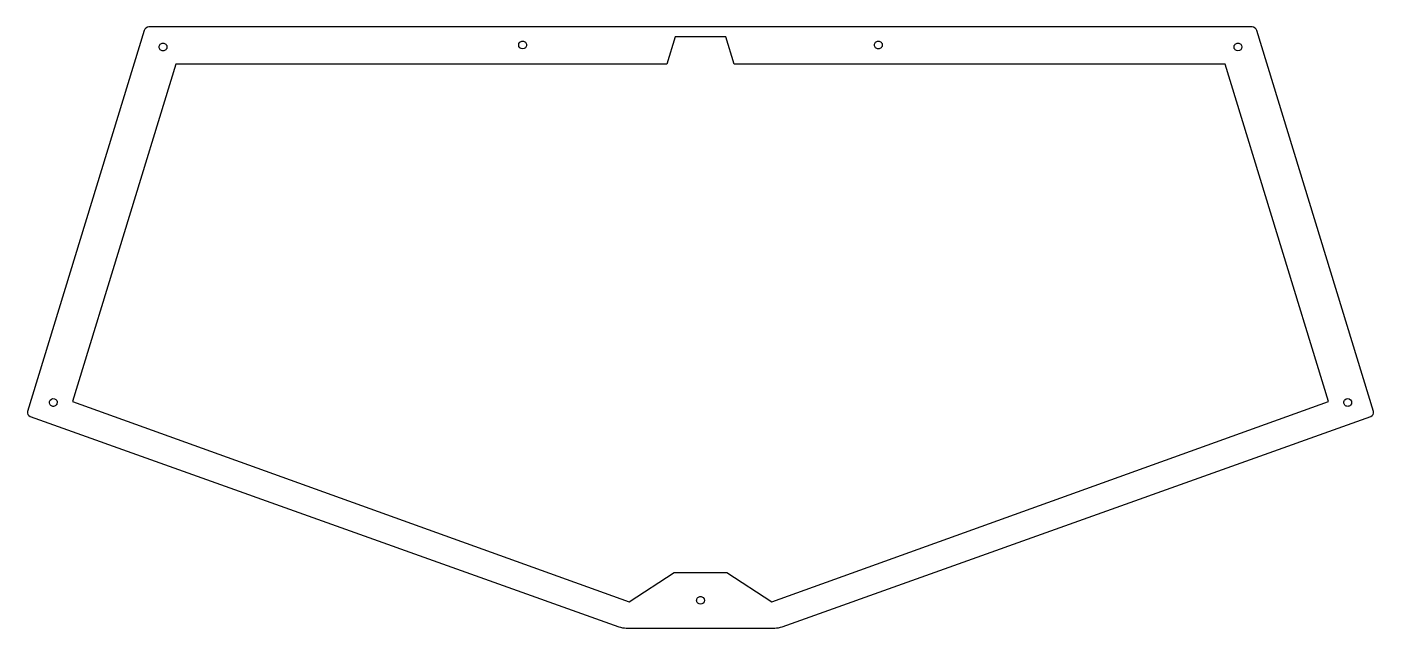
# Model space of a CAD drawing. Extents: x -177 to 177, y -79 to 79.
import ezdxf

# ---------------------------------------------------------------- set-up
doc = ezdxf.new("R2010")
doc.units = 0
doc.layers.add('Inner_Layer', color=7, linetype='CONTINUOUS')

msp = doc.modelspace()

# ---------------------------------------------------------------- linework, layer by layer
at = {"layer": 'Inner_Layer', "color": 4}
for p, q in [((-146.190126, 78.076998), (-176.793879, -22.023651)), ((144.996111, 79.034046), (-144.897189, 79.034046)), ((176.8928, -22.023651), (146.288518, 78.077518)), ((-6.572935, 76.44009), (-8.771761, 69.247263)), ((6.671705, 76.44009), (-6.572935, 76.44009)), ((8.87054, 69.246747), (6.671705, 76.44009)), ((-137.871085, 69.247263), (-164.960845, -19.359018)), ((-8.771761, 69.247263), (-137.871085, 69.247263)), ((137.969857, 69.246747), (8.87054, 69.246747)), ((165.059607, -19.359018), (137.969857, 69.246747)), ((-164.960845, -19.359018), (-18.696709, -72.08591)), ((18.795488, -72.08591), (165.059607, -19.359018)), ((-176.14482, -23.316588), (-21.408353, -78.597326)), ((21.507272, -78.597326), (176.243222, -23.316588)), ((-18.696709, -72.08591), (-6.862835, -64.367017)), ((-6.862835, -64.367017), (6.962135, -64.367017)), ((6.962135, -64.367017), (18.795488, -72.08591)), ((-19.466347, -78.934255), (19.565287, -78.934255))]:
    msp.add_line(p, q, dxfattribs=at)
for points in [[(-144.897189, 79.034046), (-145.449558, 79.034046), (-146.028627, 78.605217), (-146.190126, 78.076998)], [(146.288518, 78.077518), (146.127038, 78.605737), (145.54845, 79.034046), (144.996111, 79.034046)], [(-142.207407, 73.764728), (-142.207407, 74.036574), (-142.099417, 74.297286), (-141.907193, 74.489511)], [(-141.907193, 74.489511), (-141.714968, 74.681735), (-141.454256, 74.789726), (-141.18241, 74.789726)], [(-141.18241, 74.789726), (-140.910563, 74.789726), (-140.649851, 74.681735), (-140.457627, 74.489511)], [(-140.457627, 74.489511), (-140.265403, 74.297286), (-140.157412, 74.036574), (-140.157412, 73.764728)], [(-47.429111, 73.575945), (-47.829395, 73.976229), (-47.829398, 74.625216), (-47.429118, 75.025504)], [(-47.429118, 75.025504), (-47.236894, 75.217728), (-46.976182, 75.325718), (-46.704335, 75.325718)], [(-46.704335, 75.325718), (-46.432489, 75.325718), (-46.171777, 75.217728), (-45.979552, 75.025504)], [(-45.979552, 75.025504), (-45.787328, 74.833279), (-45.679338, 74.572567), (-45.679338, 74.300721)], [(45.77825, 74.300743), (45.77825, 74.572589), (45.886241, 74.833301), (46.078465, 75.025526)], [(46.078465, 75.025526), (46.270689, 75.21775), (46.531401, 75.32574), (46.803248, 75.32574)], [(46.803248, 75.32574), (47.075094, 75.32574), (47.335806, 75.21775), (47.528031, 75.025526)], [(47.528031, 75.025526), (47.720255, 74.833301), (47.828245, 74.572589), (47.828245, 74.300743)], [(140.256606, 73.764731), (140.256606, 74.036578), (140.364596, 74.29729), (140.556821, 74.489514)], [(140.556821, 74.489514), (140.749045, 74.681739), (141.009757, 74.789729), (141.281604, 74.789729)], [(141.281604, 74.789729), (141.55345, 74.789729), (141.814162, 74.681739), (142.006386, 74.489514)], [(142.006386, 74.489514), (142.406673, 74.089228), (142.406673, 73.440235), (142.006386, 73.039949)], [(-141.907193, 73.039945), (-142.099417, 73.232169), (-142.207407, 73.492882), (-142.207407, 73.764728)], [(-141.18241, 72.73973), (-141.454256, 72.73973), (-141.714968, 72.847721), (-141.907193, 73.039945)], [(-140.457627, 73.039945), (-140.649851, 72.847721), (-140.910563, 72.73973), (-141.18241, 72.73973)], [(-140.157412, 73.764728), (-140.157412, 73.492882), (-140.265403, 73.232169), (-140.457627, 73.039945)], [(-45.979552, 73.575938), (-46.37984, 73.175658), (-47.028827, 73.175661), (-47.429111, 73.575945)], [(-45.679338, 74.300721), (-45.679338, 74.028874), (-45.787328, 73.768162), (-45.979552, 73.575938)], [(46.078465, 73.57596), (45.886241, 73.768184), (45.77825, 74.028896), (45.77825, 74.300743)], [(46.803248, 73.275745), (46.531401, 73.275745), (46.270689, 73.383735), (46.078465, 73.57596)], [(47.528031, 73.57596), (47.335806, 73.383735), (47.075094, 73.275745), (46.803248, 73.275745)], [(47.828245, 74.300743), (47.828245, 74.028896), (47.720255, 73.768184), (47.528031, 73.57596)], [(140.556821, 73.039949), (140.364596, 73.232173), (140.256606, 73.492885), (140.256606, 73.764731)], [(142.006386, 73.039949), (141.6061, 72.639662), (140.957107, 72.639662), (140.556821, 73.039949)], [(-170.942827, -20.13676), (-171.20859, -19.636932), (-171.018843, -19.016298), (-170.519015, -18.750534)], [(-170.337488, -20.635763), (-170.597456, -20.556283), (-170.815203, -20.376786), (-170.942827, -20.13676)], [(-170.519015, -18.750534), (-170.019187, -18.484771), (-169.398552, -18.674518), (-169.132789, -19.174345)], [(-169.556601, -20.560572), (-169.796627, -20.688196), (-170.07752, -20.715243), (-170.337488, -20.635763)], [(-169.057598, -19.955233), (-169.137078, -20.215201), (-169.316574, -20.432948), (-169.556601, -20.560572)], [(-169.132789, -19.174345), (-169.005164, -19.414371), (-168.978117, -19.695265), (-169.057598, -19.955233)], [(169.111422, -19.655561), (169.111422, -19.383715), (169.219413, -19.123002), (169.411637, -18.930778)], [(169.411637, -20.380344), (169.219413, -20.188119), (169.111422, -19.927407), (169.111422, -19.655561)], [(169.411637, -18.930778), (169.811924, -18.530492), (170.460916, -18.530493), (170.861202, -18.930779)], [(170.13642, -20.680559), (169.864574, -20.680559), (169.603861, -20.572568), (169.411637, -20.380344)], [(170.861203, -20.380344), (170.668978, -20.572568), (170.408266, -20.680559), (170.13642, -20.680559)], [(170.861202, -18.930779), (171.261488, -19.331065), (171.261489, -19.980057), (170.861203, -20.380344)], [(-176.793879, -22.023651), (-176.955368, -22.55187), (-176.664979, -23.130759), (-176.14482, -23.316588)], [(176.243222, -23.316588), (176.763371, -23.130759), (177.05428, -22.55187), (176.8928, -22.023651)], [(-0.675357, -70.925672), (-0.483133, -70.733448), (-0.222421, -70.625457), (0.049425, -70.625457)], [(0.049425, -70.625457), (0.321272, -70.625457), (0.581984, -70.733448), (0.774208, -70.925672)], [(-0.975572, -71.650455), (-0.975572, -71.378609), (-0.867582, -71.117896), (-0.675357, -70.925672)], [(-0.675357, -72.375238), (-0.867582, -72.183013), (-0.975572, -71.922301), (-0.975572, -71.650455)], [(0.774208, -72.375238), (0.373922, -72.775524), (-0.275071, -72.775524), (-0.675357, -72.375238)], [(0.774208, -70.925672), (1.174495, -71.325958), (1.174495, -71.974951), (0.774208, -72.375238)], [(-21.408353, -78.597326), (-20.888184, -78.783156), (-20.018716, -78.934255), (-19.466347, -78.934255)], [(19.565287, -78.934255), (20.117625, -78.934255), (20.987104, -78.783156), (21.507272, -78.597326)]]:
    msp.add_open_spline(points, degree=3, dxfattribs=at)

doc.saveas('drawing.dxf')
